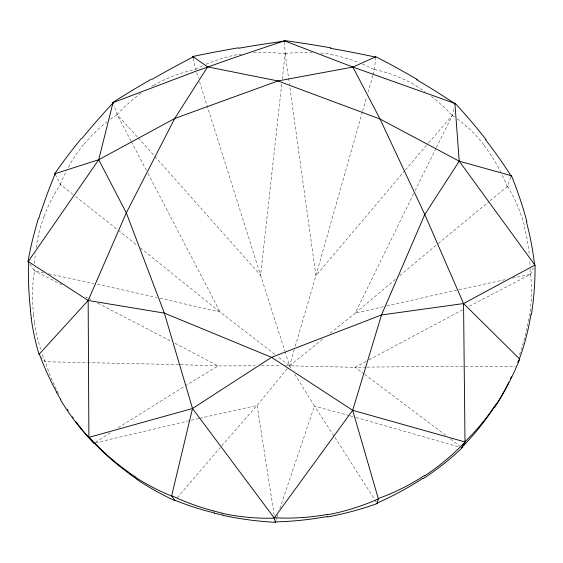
<?xml version="1.0" encoding="UTF-8"?>
<svg xmlns="http://www.w3.org/2000/svg" width="563" height="563" viewBox="0 0 563 563"><rect width="100%" height="100%" fill="white"/><g stroke="black" fill="none" stroke-linecap="round" stroke-linejoin="round"><path stroke-width="0.42" stroke-dasharray="2.81 2.11" d="M373.093 74.64L374.543 69.601L375.451 58.475M282.288 79.109L285.167 53.795L284.519 42.471M281.718 84.133L260.578 275.3L284.85 351.108M436.409 147.485L452.279 115.443L453.919 107.983M362.628 111.024L366.379 97.955M362.396 111.84L315.899 275.708L294.484 348.863M372.847 75.477L367.808 92.986M294.252 349.644L289.544 365.802L287.679 368.061M41.563 223.694L44.034 216.241M275.842 520.55L276.651 518.101M276.926 517.291L277.735 514.842M279.853 508.473L314.457 406.092L294.604 373.952M510.74 177.099L507.383 186.55L489.768 200.984M469.443 306.23L530.409 274.336L533.442 268.023M413.664 193.595L355.126 313.26L329.468 333.746M415.149 190.583L436.022 148.266M287.214 368.631L257.101 405.444L220.717 446.959M177.204 497.861L220.161 447.606M404.896 170.526L315.899 275.708L289.523 84.978M405.451 169.878L428.091 143.488M428.647 142.847L452.279 115.443M395.36 279.339L355.126 313.26L383.502 306.631M399.836 275.589L437.711 243.983M438.359 243.441L489.092 201.533M322.578 339.264L289.544 365.802L285.399 365.795M95.379 442.286L111.608 431.912M118.188 427.732L184.382 386.429M185.093 386L218.134 365.943L255.25 365.802M365.992 361.439L355.126 367.322L289.544 365.802L277.89 356.752M368.941 359.848L464.088 309.052M95.569 442.814L198.838 418.471M386.788 305.878L457.332 289.987M199.654 418.288L257.101 405.444L274.272 515.617M458.972 289.628L504.948 279.698M512.499 278.101L530.409 274.336M366.084 367.125L355.126 367.322L364.12 373.916M366.942 367.111L464.51 366.253M261.443 365.795L281.219 365.795M465.341 366.253L515.342 366.422M178.668 364.613L45.167 361.728L41.458 357.104M180.329 364.662L218.134 365.943L174.847 343.205M43.604 272.682L34.329 270.719L29.811 263.871M48.643 273.752L94.098 283.541M97.413 284.266L156.662 297.461M159.998 298.221L220.168 312.113L275.413 354.824M349.405 415.621L314.457 406.092L334.007 436.051M350.242 415.853L354.437 417.014M355.999 417.443L458.711 446.825M61.888 284.772L34.329 270.719A135.606 98.201 86.2 0 1 34.378 267.066M85.513 296.884L87.807 298.059M88.567 298.453L90.861 299.636M97.73 303.168L171.785 341.6M364.817 374.43L445.959 435.48M450.541 439.006L459.858 446.199M72.993 194.404L60.347 184.432L55.653 175.072M75.618 196.473L117.723 229.845M118.371 230.358L137.076 245.271M140.426 247.945L220.168 312.113L147.978 173.453M137.161 136.746L117.125 114.556L113.782 104.901M138.315 138.019L154.297 155.789M154.86 156.423L260.578 275.3L199.584 81.909M334.915 437.444L374.508 499.261M374.937 499.944L376.668 502.675M290.965 368.096L289.544 365.802L285.096 351.882M130.968 140.954L117.125 114.556A132.805 113.318 -44.2 0 1 142.481 92.198M131.362 141.7L146.387 170.406M196.663 72.711L198.521 78.56M193.405 58.292L195.607 69.369M34.533 322.444L33.4 314.393M285.167 53.795L289.41 84.147M84.246 144.037A134.191 107.174 -70.8 0 1 107.118 121.742M110.404 119.286A134.191 107.174 -70.8 0 1 117.181 114.697M151.524 86.329A132.805 113.318 -44.2 0 1 153.368 85.238M60.262 184.397A134.156 107.35 -71 0 1 66.603 170.652M68.355 167.366A134.156 107.35 -71 0 1 84.07 143.854M44.125 216.305A137.048 98.975 86.5 0 1 60.438 184.565M153.474 85.428A132.826 113.135 -43.9 0 1 195.614 69.509M195.579 69.326A132.206 115.915 -12.8 0 1 203.482 65.442M206.149 64.252A132.206 115.915 -12.8 0 1 239.254 54.301M239.296 54.498A132.214 115.697 -12.6 0 1 241.414 54.161M253.505 52.795A132.214 115.697 -12.6 0 1 285.131 53.928M285.152 53.752A132.453 114.922 19.7 0 1 312.212 52.394M320.741 53.021A132.453 114.922 19.7 0 1 330.65 54.379M330.636 54.583A132.439 114.655 19.8 0 1 358.371 62.409M362.445 64.048A132.439 114.655 19.8 0 1 374.465 69.735M374.543 69.559A133.508 110.418 48.7 0 1 416.113 85.689M416.029 85.914A133.48 110.102 48.7 0 1 425.051 91.727M431.469 96.428A133.48 110.102 48.7 0 1 452.152 115.563M452.3 115.38A135.211 102.797 73.1 0 1 454.51 116.879M457.24 118.835A135.211 102.797 73.1 0 1 484.264 145.24M484.089 145.472A135.176 102.424 73.1 0 1 500.683 172.018M502.337 175.396A135.176 102.424 73.1 0 1 507.2 186.634M507.439 186.466A137.337 92.811 -85.7 0 1 524.653 226.389M524.357 226.6A137.295 92.388 -85.7 0 1 529.361 255.701M529.825 261.83A137.295 92.388 -85.7 0 1 529.987 264.927M530.121 268.832A137.295 92.388 -85.7 0 1 530.184 274.357M530.529 274.244A139.582 81.726 -66.2 0 1 529.206 318.581M528.777 318.7A139.533 81.269 -66.2 0 1 518.854 356.534M58.559 393.643A141.468 77.025 47 0 1 45.413 361.798M45.012 361.777A139.209 88.405 65.9 0 1 42.331 354.303M40.726 349.341A139.209 88.405 65.9 0 1 34.294 322.409M33.597 314.45A137.858 87.342 66.1 0 1 34.568 270.887M34.547 263.442A135.606 98.201 86.2 0 1 35.399 253.357M36.152 247.544A135.606 98.201 86.2 0 1 41.43 223.61"/><path stroke-width="0.84" d="M375.514 57.665L375.584 56.856L352.888 67.06L277.953 80.952L174.741 118.476L98.715 159.737L54.963 173.714L55.308 174.396M454.749 104.183L454.918 103.416L352.888 67.06L284.428 40.825L233.089 58.038L195.002 71.543L112.994 102.628L98.715 159.737L32.429 255.461L28.27 261.542L28.657 262.126M98.715 159.737L126.309 212.828L164.354 313.119L192.511 408.499L171.638 495.869L174.959 500.521M377.097 503.357L378.336 498.741L352.677 410.307L381.496 314.97L424.784 214.489L459.211 161.18L454.918 103.416M38.664 218.697L41.099 210.97M510.986 176.416L511.225 175.726L508.22 174.833L459.211 161.18L380.039 119.039L277.953 80.952L207.641 66.877L193.081 56.68L193.243 57.489M39.565 354.746L39.185 354.268L42.028 351.087L88.159 300.487L126.309 212.828L174.741 118.476L207.641 66.877M534.568 265.687L534.85 265.096L530.36 258.867L459.211 161.18M461.871 447.761L464.996 441.955L463.553 303.556L424.784 214.489L380.039 119.039L352.888 67.06M517.7 362.262L517.967 361.798M518.227 361.326L519.572 358.962L463.553 303.556L381.496 314.97L271.577 357.343L192.511 408.499L88.898 437.367L88.159 300.487L28.27 261.542M275.3 522.175L274.23 517.974L352.677 410.307L464.996 441.955M463.553 303.556L534.85 265.096M88.159 300.487L164.354 313.119L271.577 357.343L352.677 410.307M223.208 515.222L214.433 513.196M222.089 513.062L213.117 510.93M135.19 476.819L127.864 471.843M137.259 479.395L130.004 474.426M88.898 437.367L93.951 443.208M192.511 408.499L274.23 517.974M60.783 399.646L56.532 392.235M112.994 102.628L113.262 103.388M31.387 318.292L30.339 310.234M284.428 40.825L284.477 41.648M112.34 102.762A166.507 24.835 -28.5 0 1 151.419 79.13M82.142 138.266A168.414 37.44 -47.4 0 1 113.163 102.825M152.101 79.306A166.542 24.308 -28.6 0 1 192.996 57.004M192.419 56.567A165.698 19.184 -9.6 0 1 238.346 47.799M493.899 407.746A141.559 70.804 -47.3 0 1 461.695 447.557M462.132 447.789A143.051 63.415 -28.5 0 1 423.467 478.508M511.387 376.682A141.594 71.276 -47.3 0 1 510.514 378.625M508.699 382.516A141.594 71.276 -47.3 0 1 494.405 407.809M423.052 478.198A143.03 62.929 -28.5 0 1 377.069 503.069M377.323 503.505A143.706 59.784 -9.7 0 1 327.328 517.01M327.187 516.524A143.699 59.319 -9.6 0 1 275.469 521.894M275.356 522.302A142.953 60.959 9.2 0 1 223.124 515.405M214.559 513.006A144.402 61.114 9.3 0 1 175.241 500.359M174.903 500.732A143.234 67.715 28 0 1 137.041 479.57M130.257 474.271A141.848 66.723 28.1 0 1 94.387 443.165M93.88 443.271A139.997 76.589 46.8 0 1 75.794 421.504M73.183 417.908A139.997 76.589 46.8 0 1 72.437 416.852M68.102 410.469A139.997 76.589 46.8 0 1 67.405 409.4M54.512 173.946A168.351 37.911 -47.2 0 1 81.417 138.371M41.331 210.9A172.567 57.454 -66.2 0 1 55.181 173.763M27.953 261.823A170.23 56.94 -66.1 0 1 38.298 218.866M30.529 310.086A173.341 79.77 -85.7 0 1 28.53 261.506M39.051 354.458A175.515 81.297 -85.5 0 1 31.19 318.475M56.652 392.108A178.605 105.38 73.2 0 1 39.375 354.169M88.82 437.585A176.233 104.113 73.4 0 1 60.593 399.906M127.928 471.688A178.724 124.465 48.8 0 1 89.081 437.191M171.624 496.017A180.948 126.506 49.1 0 1 135.12 477.023M213.145 510.796A182.496 139.786 19.8 0 1 171.736 495.693M274.272 518.143A180.167 138.125 20 0 1 222.054 513.343M327.272 514.434A181.286 141.531 -12.8 0 1 274.287 517.742M378.42 498.874A181.293 141.918 -12.7 0 1 327.349 514.821M424.277 475.622A180.42 133.628 -44.3 0 1 378.322 498.494M465.115 442.068A180.449 134.1 -44.2 0 1 424.467 475.995M495.862 404.34A178.464 116.52 -71.1 0 1 464.904 441.702M519.74 359.039A178.527 117.062 -71.1 0 1 496.165 404.67M530.972 314.358A175.733 93.754 86.2 0 1 519.396 358.708M535.061 265.124A175.804 94.331 86.2 0 1 531.395 314.64M526.314 221.407A172.665 69.509 66 0 1 534.561 264.856M511.45 175.677A172.742 70.108 65.9 0 1 526.869 221.604M485.468 139.638A169.759 47.581 46.9 0 1 510.789 175.522M455.108 103.268A169.822 48.172 46.8 0 1 486.136 139.701M416.634 79.721A167.429 30.782 28.1 0 1 454.299 103.311M375.612 56.596A167.471 31.366 28.1 0 1 417.338 79.559M330.495 48.298A166.015 20.845 9.3 0 1 374.859 56.954M284.118 40.536A166.036 21.422 9.3 0 1 330.931 47.876M238.557 48.256A165.705 18.628 -9.7 0 1 283.928 41.148"/></g></svg>
